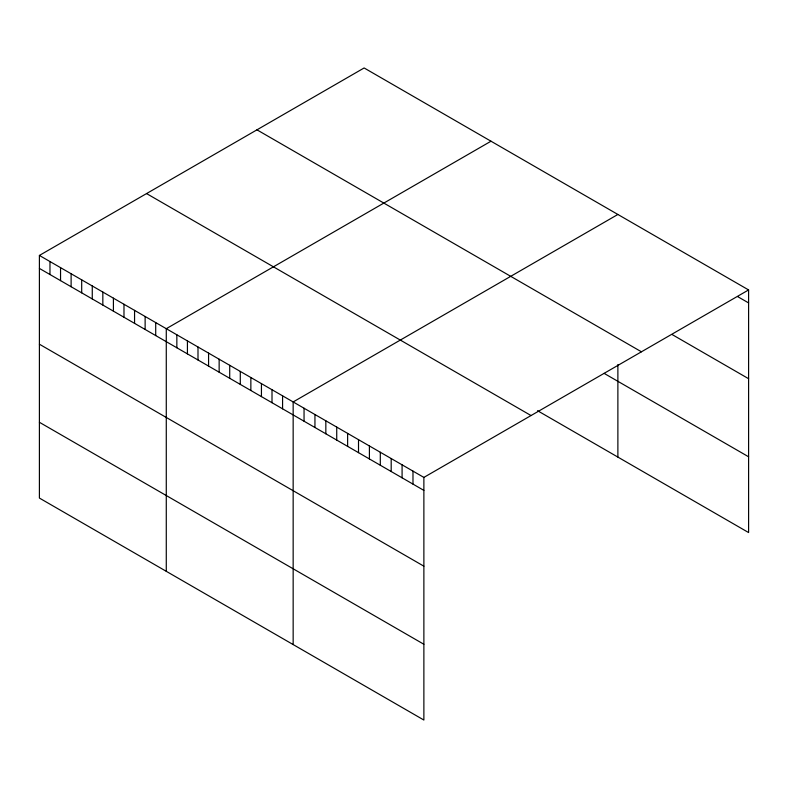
<?xml version="1.0" encoding="UTF-8"?>
<svg xmlns="http://www.w3.org/2000/svg" width="788" height="788" viewBox="0 0 788 788"><rect width="100%" height="100%" fill="white"/><g stroke="black" fill="none" stroke-linecap="round" stroke-linejoin="round"><path stroke-width="1.18" d="M39.4 255.44L423.875 477.41L423.875 720.035L39.4 498.065L39.4 255.44L364.125 67.965L748.6 289.935L748.6 532.56L537.524 410.696M491.003 141.21L166.278 328.695L166.278 571.32M617.881 214.464L293.156 401.939L293.156 644.564M423.875 477.41L748.6 289.935M737.706 296.633L748.6 302.917M672.341 334.673L748.6 378.703M256.967 129.833L641.442 351.803M604.13 373.374L748.6 456.784M146.558 193.572L531.033 415.542M39.4 268.422L423.875 490.392M39.4 344.208L423.875 566.178M39.4 422.279L423.875 644.259M617.881 364.578L617.881 457.089M412.981 471.125L412.981 484.108M402.087 464.831L402.087 477.814M391.193 458.547L391.193 471.529M380.299 452.253L380.299 465.235M369.405 445.969L369.405 458.951M358.51 439.674L358.51 452.657M347.626 433.39L347.626 446.372M336.732 427.096L336.732 440.078M325.838 420.812L325.838 433.794M314.944 414.518L314.944 427.5M304.05 408.233L304.05 421.216M282.577 395.842L282.577 408.824M272.008 389.735L272.008 402.717M261.439 383.628L261.439 396.61M250.86 377.521L250.86 390.503M240.291 371.424L240.291 384.406M229.712 365.317L229.712 378.299M219.143 359.21L219.143 372.192M208.574 353.103L208.574 366.095M197.995 347.006L197.995 359.988M187.426 340.899L187.426 353.881M176.847 334.792L176.847 347.774M155.709 322.587L155.709 335.57M145.13 316.481L145.13 329.463M134.561 310.374L134.561 323.356M123.982 304.276L123.982 317.259M113.413 298.169L113.413 311.152M102.834 292.062L102.834 305.045M92.265 285.955L92.265 298.947M81.696 279.858L81.696 292.841M71.117 273.751L71.117 286.733M60.548 267.644L60.548 280.626M49.969 261.547L49.969 274.529"/></g></svg>
